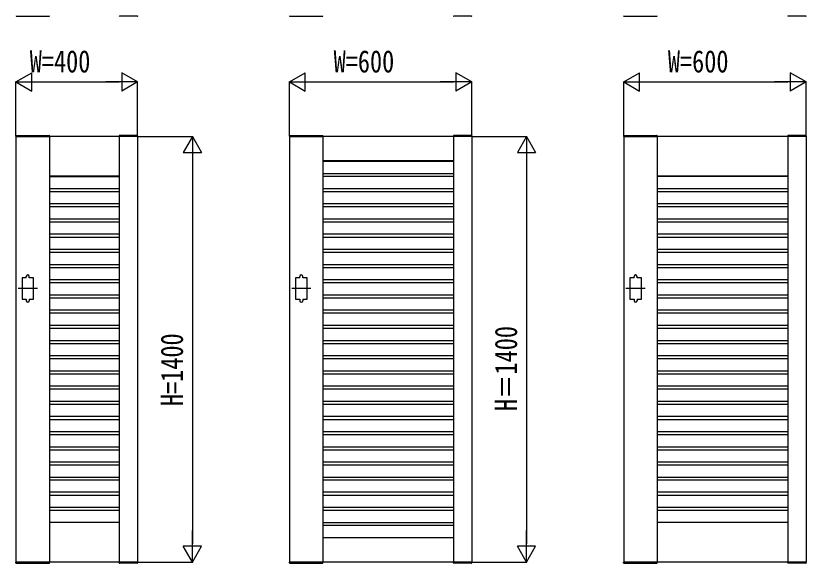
# Model space of a CAD drawing. Units: millimetres, scale not verified. Extents: x -10512 to 10512, y -7425 to 7425.
# Drawn here: x -5363 to -2762, y 1284 to 3085 of the extents above; entities that cross this region are included whole.
import ezdxf
from ezdxf.enums import TextEntityAlignment as Align

# ---------------------------------------------------------------- set-up
doc = ezdxf.new("R2010")
doc.units = ezdxf.units.MM
doc.header["$LTSCALE"] = 30
for name, color, linetype in [('0-2_YKK_11', 7, 'Continuous'), ('0-3_YKK_A1', 4, 'Continuous'), ('0-4_YKK_D', 6, 'Continuous')]:
    doc.layers.add(name, color=color, linetype=linetype)
doc.styles.add('ＭＳ ゴシック', font='')
doc.styles.get('ＭＳ ゴシック').set_extended_font_data('MS Gothic')

msp = doc.modelspace()

# ---------------------------------------------------------------- linework, layer by layer
at = {"layer": '0-2_YKK_11'}
for p, q in [((-2822.45, 2557.5), (-3252.45, 2557.5)), ((-2822.45, 1417.5), (-3252.45, 1417.5))]:
    msp.add_line(p, q, dxfattribs=at)
at = {"layer": '0-3_YKK_A1'}
for p, q in [((-5361.29, 3084), (-5252.55, 3084)), ((-4962.55, 3084), (-5021.29, 3084)), ((-4461.82, 3084), (-4353.08, 3084)), ((-3863.08, 3084), (-3921.82, 3084)), ((-3361.82, 3084), (-3253.08, 3084)), ((-2763.08, 3084), (-2821.82, 3084)), ((-5362.82, 2690.05), (-5362.95, 2687.5)), ((-5362.95, 2687.5), (-5251.95, 2687.5)), ((-5362.45, 2687.5), (-5362.45, 1287.5)), ((-4962.45, 2687.5), (-5362.45, 2687.5)), ((-5361.82, 2691), (-5253.08, 2691)), ((-5252.45, 2687.5), (-5252.45, 1287.5)), ((-5252.08, 2690.05), (-5251.95, 2687.5)), ((-5022.82, 2690.05), (-5022.95, 2687.5)), ((-4961.95, 2687.5), (-5022.95, 2687.5)), ((-5022.45, 2687.5), (-5022.45, 1287.5)), ((-4963.08, 2691), (-5021.82, 2691)), ((-4962.45, 2687.5), (-4962.45, 1287.5)), ((-4962.08, 2690.05), (-4961.95, 2687.5)), ((-4462.82, 2690.05), (-4462.95, 2687.5)), ((-4462.95, 2687.5), (-4351.95, 2687.5)), ((-4462.45, 2687.5), (-4462.45, 1287.5)), ((-3862.45, 2687.5), (-4462.45, 2687.5)), ((-4461.82, 2691), (-4353.08, 2691)), ((-4352.45, 2687.5), (-4352.45, 1287.5)), ((-4352.08, 2690.05), (-4351.95, 2687.5)), ((-3922.82, 2690.05), (-3922.95, 2687.5)), ((-3861.95, 2687.5), (-3922.95, 2687.5)), ((-3922.45, 2687.5), (-3922.45, 1287.5)), ((-3863.08, 2691), (-3921.82, 2691)), ((-3862.45, 2687.5), (-3862.45, 1287.5)), ((-3862.08, 2690.05), (-3861.95, 2687.5)), ((-3362.82, 2690.05), (-3362.95, 2687.5)), ((-3362.95, 2687.5), (-3251.95, 2687.5)), ((-3362.45, 2687.5), (-3362.45, 1287.5)), ((-2762.45, 2687.5), (-3362.45, 2687.5)), ((-3361.82, 2691), (-3253.08, 2691)), ((-3252.45, 2687.5), (-3252.45, 1287.5)), ((-3252.08, 2690.05), (-3251.95, 2687.5)), ((-2822.82, 2690.05), (-2822.95, 2687.5)), ((-2761.95, 2687.5), (-2822.95, 2687.5)), ((-2822.45, 2687.5), (-2822.45, 1287.5)), ((-2763.08, 2691), (-2821.82, 2691)), ((-2762.45, 2687.5), (-2762.45, 1287.5)), ((-2762.08, 2690.05), (-2761.95, 2687.5)), ((-3922.45, 2607.5), (-4352.45, 2607.5)), ((-4352.45, 2606.4), (-3922.45, 2606.4)), ((-5022.45, 2557.5), (-5252.45, 2557.5)), ((-5252.45, 2556.4), (-5022.45, 2556.4)), ((-4352.45, 2566.4), (-3922.45, 2566.4)), ((-4352.45, 2557.2), (-3922.45, 2557.2)), ((-3252.45, 2557.2), (-2822.45, 2557.2)), ((-5252.45, 2516.4), (-5022.45, 2516.4)), ((-5252.45, 2507.2), (-5022.45, 2507.2)), ((-4352.45, 2517.2), (-3922.45, 2517.2)), ((-4352.45, 2507.2), (-3922.45, 2507.2)), ((-3252.45, 2517.2), (-2822.45, 2517.2)), ((-3252.45, 2507.2), (-2822.45, 2507.2)), ((-5252.45, 2467.2), (-5022.45, 2467.2)), ((-5252.45, 2457.2), (-5022.45, 2457.2)), ((-4352.45, 2467.2), (-3922.45, 2467.2)), ((-4352.45, 2457.2), (-3922.45, 2457.2)), ((-3252.45, 2467.2), (-2822.45, 2467.2)), ((-3252.45, 2457.2), (-2822.45, 2457.2)), ((-5252.45, 2417.2), (-5022.45, 2417.2)), ((-5252.45, 2407.2), (-5022.45, 2407.2)), ((-4352.45, 2417.2), (-3922.45, 2417.2)), ((-4352.45, 2407.2), (-3922.45, 2407.2)), ((-3252.45, 2417.2), (-2822.45, 2417.2)), ((-3252.45, 2407.2), (-2822.45, 2407.2)), ((-5252.45, 2367.2), (-5022.45, 2367.2)), ((-4352.45, 2367.2), (-3922.45, 2367.2)), ((-3252.45, 2367.2), (-2822.45, 2367.2)), ((-5252.45, 2357.2), (-5022.45, 2357.2)), ((-4352.45, 2357.2), (-3922.45, 2357.2)), ((-3252.45, 2357.2), (-2822.45, 2357.2)), ((-5252.45, 2317.2), (-5022.45, 2317.2)), ((-4352.45, 2317.2), (-3922.45, 2317.2)), ((-3252.45, 2317.2), (-2822.45, 2317.2)), ((-5252.45, 2307.2), (-5022.45, 2307.2)), ((-4352.45, 2307.2), (-3922.45, 2307.2)), ((-3252.45, 2307.2), (-2822.45, 2307.2)), ((-5252.45, 2267.2), (-5022.45, 2267.2)), ((-4352.45, 2267.2), (-3922.45, 2267.2)), ((-3252.45, 2267.2), (-2822.45, 2267.2)), ((-5252.45, 2257.2), (-5022.45, 2257.2)), ((-4352.45, 2257.2), (-3922.45, 2257.2)), ((-3252.45, 2257.2), (-2822.45, 2257.2)), ((-5328.45, 2222.5), (-5328.45, 2227.5)), ((-5318.45, 2222.5), (-5318.45, 2227.5)), ((-5252.45, 2217.2), (-5022.45, 2217.2)), ((-4428.45, 2222.5), (-4428.45, 2227.5)), ((-4418.45, 2222.5), (-4418.45, 2227.5)), ((-4352.45, 2217.2), (-3922.45, 2217.2)), ((-3328.45, 2222.5), (-3328.45, 2227.5)), ((-3318.45, 2222.5), (-3318.45, 2227.5)), ((-3252.45, 2217.2), (-2822.45, 2217.2)), ((-5291.95, 2187.5), (-5354.95, 2187.5)), ((-5252.45, 2207.2), (-5022.45, 2207.2)), ((-4391.95, 2187.5), (-4454.95, 2187.5)), ((-4352.45, 2207.2), (-3922.45, 2207.2)), ((-3291.95, 2187.5), (-3354.95, 2187.5)), ((-3252.45, 2207.2), (-2822.45, 2207.2)), ((-5252.45, 2167.2), (-5022.45, 2167.2)), ((-4352.45, 2167.2), (-3922.45, 2167.2)), ((-3252.45, 2167.2), (-2822.45, 2167.2)), ((-5328.45, 2152.5), (-5328.45, 2147.5)), ((-5318.45, 2152.5), (-5318.45, 2147.5)), ((-5252.45, 2157.2), (-5022.45, 2157.2)), ((-4428.45, 2152.5), (-4428.45, 2147.5)), ((-4418.45, 2152.5), (-4418.45, 2147.5)), ((-4352.45, 2157.2), (-3922.45, 2157.2)), ((-3328.45, 2152.5), (-3328.45, 2147.5)), ((-3318.45, 2152.5), (-3318.45, 2147.5)), ((-3252.45, 2157.2), (-2822.45, 2157.2)), ((-5252.45, 2117.2), (-5022.45, 2117.2)), ((-5252.45, 2107.2), (-5022.45, 2107.2)), ((-4352.45, 2117.2), (-3922.45, 2117.2)), ((-4352.45, 2107.2), (-3922.45, 2107.2)), ((-3252.45, 2117.2), (-2822.45, 2117.2)), ((-3252.45, 2107.2), (-2822.45, 2107.2)), ((-5252.45, 2067.2), (-5022.45, 2067.2)), ((-5252.45, 2057.2), (-5022.45, 2057.2)), ((-4352.45, 2067.2), (-3922.45, 2067.2)), ((-4352.45, 2057.2), (-3922.45, 2057.2)), ((-3252.45, 2067.2), (-2822.45, 2067.2)), ((-3252.45, 2057.2), (-2822.45, 2057.2)), ((-5252.45, 2017.2), (-5022.45, 2017.2)), ((-5252.45, 2007.2), (-5022.45, 2007.2)), ((-4352.45, 2017.2), (-3922.45, 2017.2)), ((-4352.45, 2007.2), (-3922.45, 2007.2)), ((-3252.45, 2017.2), (-2822.45, 2017.2)), ((-3252.45, 2007.2), (-2822.45, 2007.2)), ((-5252.45, 1967.2), (-5022.45, 1967.2)), ((-5252.45, 1957.2), (-5022.45, 1957.2)), ((-4352.45, 1967.2), (-3922.45, 1967.2)), ((-4352.45, 1957.2), (-3922.45, 1957.2)), ((-3252.45, 1967.2), (-2822.45, 1967.2)), ((-3252.45, 1957.2), (-2822.45, 1957.2)), ((-5252.45, 1917.2), (-5022.45, 1917.2)), ((-5252.45, 1907.2), (-5022.45, 1907.2)), ((-4352.45, 1917.2), (-3922.45, 1917.2)), ((-4352.45, 1907.2), (-3922.45, 1907.2)), ((-3252.45, 1917.2), (-2822.45, 1917.2)), ((-3252.45, 1907.2), (-2822.45, 1907.2)), ((-5252.45, 1867.2), (-5022.45, 1867.2)), ((-5252.45, 1857.2), (-5022.45, 1857.2)), ((-4352.45, 1867.2), (-3922.45, 1867.2)), ((-4352.45, 1857.2), (-3922.45, 1857.2)), ((-3252.45, 1867.2), (-2822.45, 1867.2)), ((-3252.45, 1857.2), (-2822.45, 1857.2)), ((-5252.45, 1817.2), (-5022.45, 1817.2)), ((-5252.45, 1807.2), (-5022.45, 1807.2)), ((-4352.45, 1817.2), (-3922.45, 1817.2)), ((-4352.45, 1807.2), (-3922.45, 1807.2)), ((-3252.45, 1817.2), (-2822.45, 1817.2)), ((-3252.45, 1807.2), (-2822.45, 1807.2)), ((-5252.45, 1767.2), (-5022.45, 1767.2)), ((-5252.45, 1757.2), (-5022.45, 1757.2)), ((-4352.45, 1767.2), (-3922.45, 1767.2)), ((-4352.45, 1757.2), (-3922.45, 1757.2)), ((-3252.45, 1767.2), (-2822.45, 1767.2)), ((-3252.45, 1757.2), (-2822.45, 1757.2)), ((-5252.45, 1717.2), (-5022.45, 1717.2)), ((-4352.45, 1717.2), (-3922.45, 1717.2)), ((-3252.45, 1717.2), (-2822.45, 1717.2)), ((-5252.45, 1707.2), (-5022.45, 1707.2)), ((-4352.45, 1707.2), (-3922.45, 1707.2)), ((-3252.45, 1707.2), (-2822.45, 1707.2)), ((-5252.45, 1667.2), (-5022.45, 1667.2)), ((-4352.45, 1667.2), (-3922.45, 1667.2)), ((-3252.45, 1667.2), (-2822.45, 1667.2)), ((-5252.45, 1657.2), (-5022.45, 1657.2)), ((-4352.45, 1657.2), (-3922.45, 1657.2)), ((-3252.45, 1657.2), (-2822.45, 1657.2)), ((-5252.45, 1617.2), (-5022.45, 1617.2)), ((-4352.45, 1617.2), (-3922.45, 1617.2)), ((-3252.45, 1617.2), (-2822.45, 1617.2)), ((-5252.45, 1607.2), (-5022.45, 1607.2)), ((-4352.45, 1607.2), (-3922.45, 1607.2)), ((-3252.45, 1607.2), (-2822.45, 1607.2)), ((-5252.45, 1567.2), (-5022.45, 1567.2)), ((-4352.45, 1567.2), (-3922.45, 1567.2)), ((-3252.45, 1567.2), (-2822.45, 1567.2)), ((-5022.45, 1557.2), (-5252.45, 1557.2)), ((-3922.45, 1557.2), (-4352.45, 1557.2)), ((-2822.45, 1557.2), (-3252.45, 1557.2)), ((-5022.45, 1517.2), (-5252.45, 1517.2)), ((-3922.45, 1517.2), (-4352.45, 1517.2)), ((-2822.45, 1517.2), (-3252.45, 1517.2)), ((-5022.45, 1507.2), (-5252.45, 1507.2)), ((-3922.45, 1507.2), (-4352.45, 1507.2)), ((-2822.45, 1507.2), (-3252.45, 1507.2)), ((-5022.45, 1467.2), (-5252.45, 1467.2)), ((-5022.45, 1457.7), (-5252.45, 1457.7)), ((-3922.45, 1467.2), (-4352.45, 1467.2)), ((-3922.45, 1457.2), (-4352.45, 1457.2)), ((-2822.45, 1467.2), (-3252.45, 1467.2)), ((-2822.45, 1457.2), (-3252.45, 1457.2)), ((-5022.45, 1418), (-5252.45, 1418)), ((-5022.45, 1417.5), (-5252.45, 1417.5)), ((-3922.45, 1417.2), (-4352.45, 1417.2)), ((-3922.45, 1408), (-4352.45, 1408)), ((-4352.45, 1368), (-3922.45, 1368)), ((-3922.45, 1367.5), (-4352.45, 1367.5)), ((-5362.95, 1287.5), (-5251.95, 1287.5)), ((-5362.82, 1284.95), (-5362.95, 1287.5)), ((-4962.45, 1287.5), (-5362.45, 1287.5)), ((-5361.82, 1284), (-5253.08, 1284)), ((-5252.08, 1284.95), (-5251.95, 1287.5)), ((-4961.95, 1287.5), (-5022.95, 1287.5)), ((-5022.82, 1284.95), (-5022.95, 1287.5)), ((-4963.08, 1284), (-5021.82, 1284)), ((-4962.08, 1284.95), (-4961.95, 1287.5)), ((-4462.95, 1287.5), (-4351.95, 1287.5)), ((-4462.82, 1284.95), (-4462.95, 1287.5)), ((-3862.45, 1287.5), (-4462.45, 1287.5)), ((-4461.82, 1284), (-4353.08, 1284)), ((-4352.08, 1284.95), (-4351.95, 1287.5)), ((-3861.95, 1287.5), (-3922.95, 1287.5)), ((-3922.82, 1284.95), (-3922.95, 1287.5)), ((-3863.08, 1284), (-3921.82, 1284)), ((-3862.08, 1284.95), (-3861.95, 1287.5)), ((-3362.95, 1287.5), (-3251.95, 1287.5)), ((-3362.82, 1284.95), (-3362.95, 1287.5)), ((-2762.45, 1287.5), (-3362.45, 1287.5)), ((-3361.82, 1284), (-3253.08, 1284)), ((-3252.08, 1284.95), (-3251.95, 1287.5)), ((-2761.95, 1287.5), (-2822.95, 1287.5)), ((-2822.82, 1284.95), (-2822.95, 1287.5)), ((-2763.08, 1284), (-2821.82, 1284)), ((-2762.08, 1284.95), (-2761.95, 1287.5))]:
    msp.add_line(p, q, dxfattribs=at)
for points in [[(-5328.45, 2222.5), (-5342.45, 2222.5), (-5342.45, 2152.5), (-5328.45, 2152.5)], [(-5318.45, 2152.5), (-5304.45, 2152.5), (-5304.45, 2222.5), (-5318.45, 2222.5)], [(-4428.45, 2222.5), (-4442.45, 2222.5), (-4442.45, 2152.5), (-4428.45, 2152.5)], [(-4418.45, 2152.5), (-4404.45, 2152.5), (-4404.45, 2222.5), (-4418.45, 2222.5)], [(-3328.45, 2222.5), (-3342.45, 2222.5), (-3342.45, 2152.5), (-3328.45, 2152.5)], [(-3318.45, 2152.5), (-3304.45, 2152.5), (-3304.45, 2222.5), (-3318.45, 2222.5)]]:
    msp.add_lwpolyline(points, dxfattribs=at)
for centre, radius, start, end in [((-5361.29, 3085), 1, 183, 270), ((-5252.55, 3085), 1, 270, 357), ((-5021.29, 3085), 1, 183, 270), ((-4962.55, 3085), 1, 270, 357), ((-4461.82, 3085), 1, 183, 270), ((-4353.08, 3085), 1, 270, 357), ((-3921.82, 3085), 1, 183, 270), ((-3863.08, 3085), 1, 270, 357), ((-3361.82, 3085), 1, 183, 270), ((-3253.08, 3085), 1, 270, 357), ((-2821.82, 3085), 1, 183, 270), ((-2763.08, 3085), 1, 270, 357), ((-5361.82, 2690), 1, 90, 177), ((-5253.08, 2690), 1, 3, 90), ((-5021.82, 2690), 1, 90, 177), ((-4963.08, 2690), 1, 3, 90), ((-4461.82, 2690), 1, 90, 177), ((-4353.08, 2690), 1, 3, 90), ((-3921.82, 2690), 1, 90, 177), ((-3863.08, 2690), 1, 3, 90), ((-3361.82, 2690), 1, 90, 177), ((-3253.08, 2690), 1, 3, 90), ((-2821.82, 2690), 1, 90, 177), ((-2763.08, 2690), 1, 3, 90), ((-5323.45, 2227.5), 5, 0, 180), ((-4423.45, 2227.5), 5, 0, 180), ((-3323.45, 2227.5), 5, 0, 180), ((-5323.45, 2147.5), 5, 180, 0), ((-4423.45, 2147.5), 5, 180, 0), ((-3323.45, 2147.5), 5, 180, 0), ((-5361.82, 1285), 1, 183, 270), ((-5253.08, 1285), 1, 270, 357), ((-5021.82, 1285), 1, 183, 270), ((-4963.08, 1285), 1, 270, 357), ((-4461.82, 1285), 1, 183, 270), ((-4353.08, 1285), 1, 270, 357), ((-3921.82, 1285), 1, 183, 270), ((-3863.08, 1285), 1, 270, 357), ((-3361.82, 1285), 1, 183, 270), ((-3253.08, 1285), 1, 270, 357), ((-2821.82, 1285), 1, 183, 270), ((-2763.08, 1285), 1, 270, 357)]:
    msp.add_arc(centre, radius, start, end, dxfattribs=at)
at = {"layer": '0-4_YKK_D'}
for p, q in [((-5362.45, 2867.5), (-5310.49, 2897.5)), ((-5310.49, 2837.5), (-5310.49, 2897.5)), ((-4962.45, 2867.5), (-5014.41, 2897.5)), ((-5014.41, 2897.5), (-5014.41, 2837.5)), ((-4462.45, 2867.5), (-4410.49, 2897.5)), ((-4410.49, 2837.5), (-4410.49, 2897.5)), ((-3862.45, 2867.5), (-3914.41, 2897.5)), ((-3914.41, 2897.5), (-3914.41, 2837.5)), ((-3362.45, 2867.5), (-3310.49, 2897.5)), ((-3310.49, 2837.5), (-3310.49, 2897.5)), ((-2762.45, 2867.5), (-2814.41, 2897.5)), ((-2814.41, 2897.5), (-2814.41, 2837.5)), ((-5362.45, 2689.5), (-5362.45, 2868.5)), ((-5362.45, 2867.5), (-5310.49, 2837.5)), ((-5362.45, 2867.5), (-5258.53, 2867.5)), ((-5302.45, 2867.5), (-5022.45, 2867.5)), ((-4962.45, 2867.5), (-5066.37, 2867.5)), ((-4962.45, 2867.5), (-5014.41, 2837.5)), ((-4962.45, 2689.5), (-4962.45, 2868.5)), ((-4462.45, 2689.5), (-4462.45, 2868.5)), ((-4462.45, 2867.5), (-4410.49, 2837.5)), ((-4462.45, 2867.5), (-4358.53, 2867.5)), ((-4402.45, 2867.5), (-3922.45, 2867.5)), ((-3862.45, 2867.5), (-3966.37, 2867.5)), ((-3862.45, 2867.5), (-3914.41, 2837.5)), ((-3862.45, 2689.5), (-3862.45, 2868.5)), ((-3362.45, 2689.5), (-3362.45, 2868.5)), ((-3362.45, 2867.5), (-3310.49, 2837.5)), ((-3362.45, 2867.5), (-3258.53, 2867.5)), ((-3302.45, 2867.5), (-2822.45, 2867.5)), ((-2762.45, 2867.5), (-2866.37, 2867.5)), ((-2762.45, 2867.5), (-2814.41, 2837.5)), ((-2762.45, 2689.5), (-2762.45, 2868.5)), ((-4960.45, 2687.5), (-4780.92, 2687.5)), ((-4781.92, 2687.5), (-4811.92, 2635.54)), ((-4781.92, 2687.5), (-4751.92, 2635.54)), ((-4781.92, 2687.5), (-4781.92, 2583.58)), ((-3860.45, 2687.5), (-3681.45, 2687.5)), ((-3682.45, 2687.5), (-3712.45, 2635.54)), ((-3682.45, 2687.5), (-3652.45, 2635.54)), ((-3682.45, 2687.5), (-3682.45, 2583.58)), ((-4811.92, 2635.54), (-4751.92, 2635.54)), ((-4781.92, 2627.5), (-4781.92, 1347.5)), ((-3712.45, 2635.54), (-3652.45, 2635.54)), ((-3682.45, 2627.5), (-3682.45, 1347.5)), ((-4781.92, 1287.5), (-4781.92, 1391.42)), ((-3682.45, 1287.5), (-3682.45, 1391.42)), ((-4781.92, 1287.5), (-4811.92, 1339.46)), ((-4751.92, 1339.46), (-4811.92, 1339.46)), ((-4781.92, 1287.5), (-4751.92, 1339.46)), ((-3682.45, 1287.5), (-3712.45, 1339.46)), ((-3652.45, 1339.46), (-3712.45, 1339.46)), ((-3682.45, 1287.5), (-3652.45, 1339.46)), ((-4960.45, 1287.5), (-4780.92, 1287.5)), ((-3860.45, 1287.5), (-3681.45, 1287.5))]:
    msp.add_line(p, q, dxfattribs=at)

# ---------------------------------------------------------------- texts
at = {"layer": '0-4_YKK_D', "style": 'ＭＳ ゴシック', "width": 0.8}
for s, p in [('W=400', (-5317.12, 2876.5)), ('W=600', (-4317.12, 2876.5)), ('W=600', (-3217.12, 2876.5))]:
    msp.add_text(s, height=73.31, dxfattribs=at).set_placement(p, align=Align.BOTTOM_LEFT)
for s, p in [('H＝1400', (-3691.45, 1784.83)), ('H=1400', (-4790.92, 1800.83))]:
    msp.add_text(s, height=73.31, rotation=90, dxfattribs=at).set_placement(p, align=Align.BOTTOM_LEFT)

doc.saveas('drawing.dxf')
